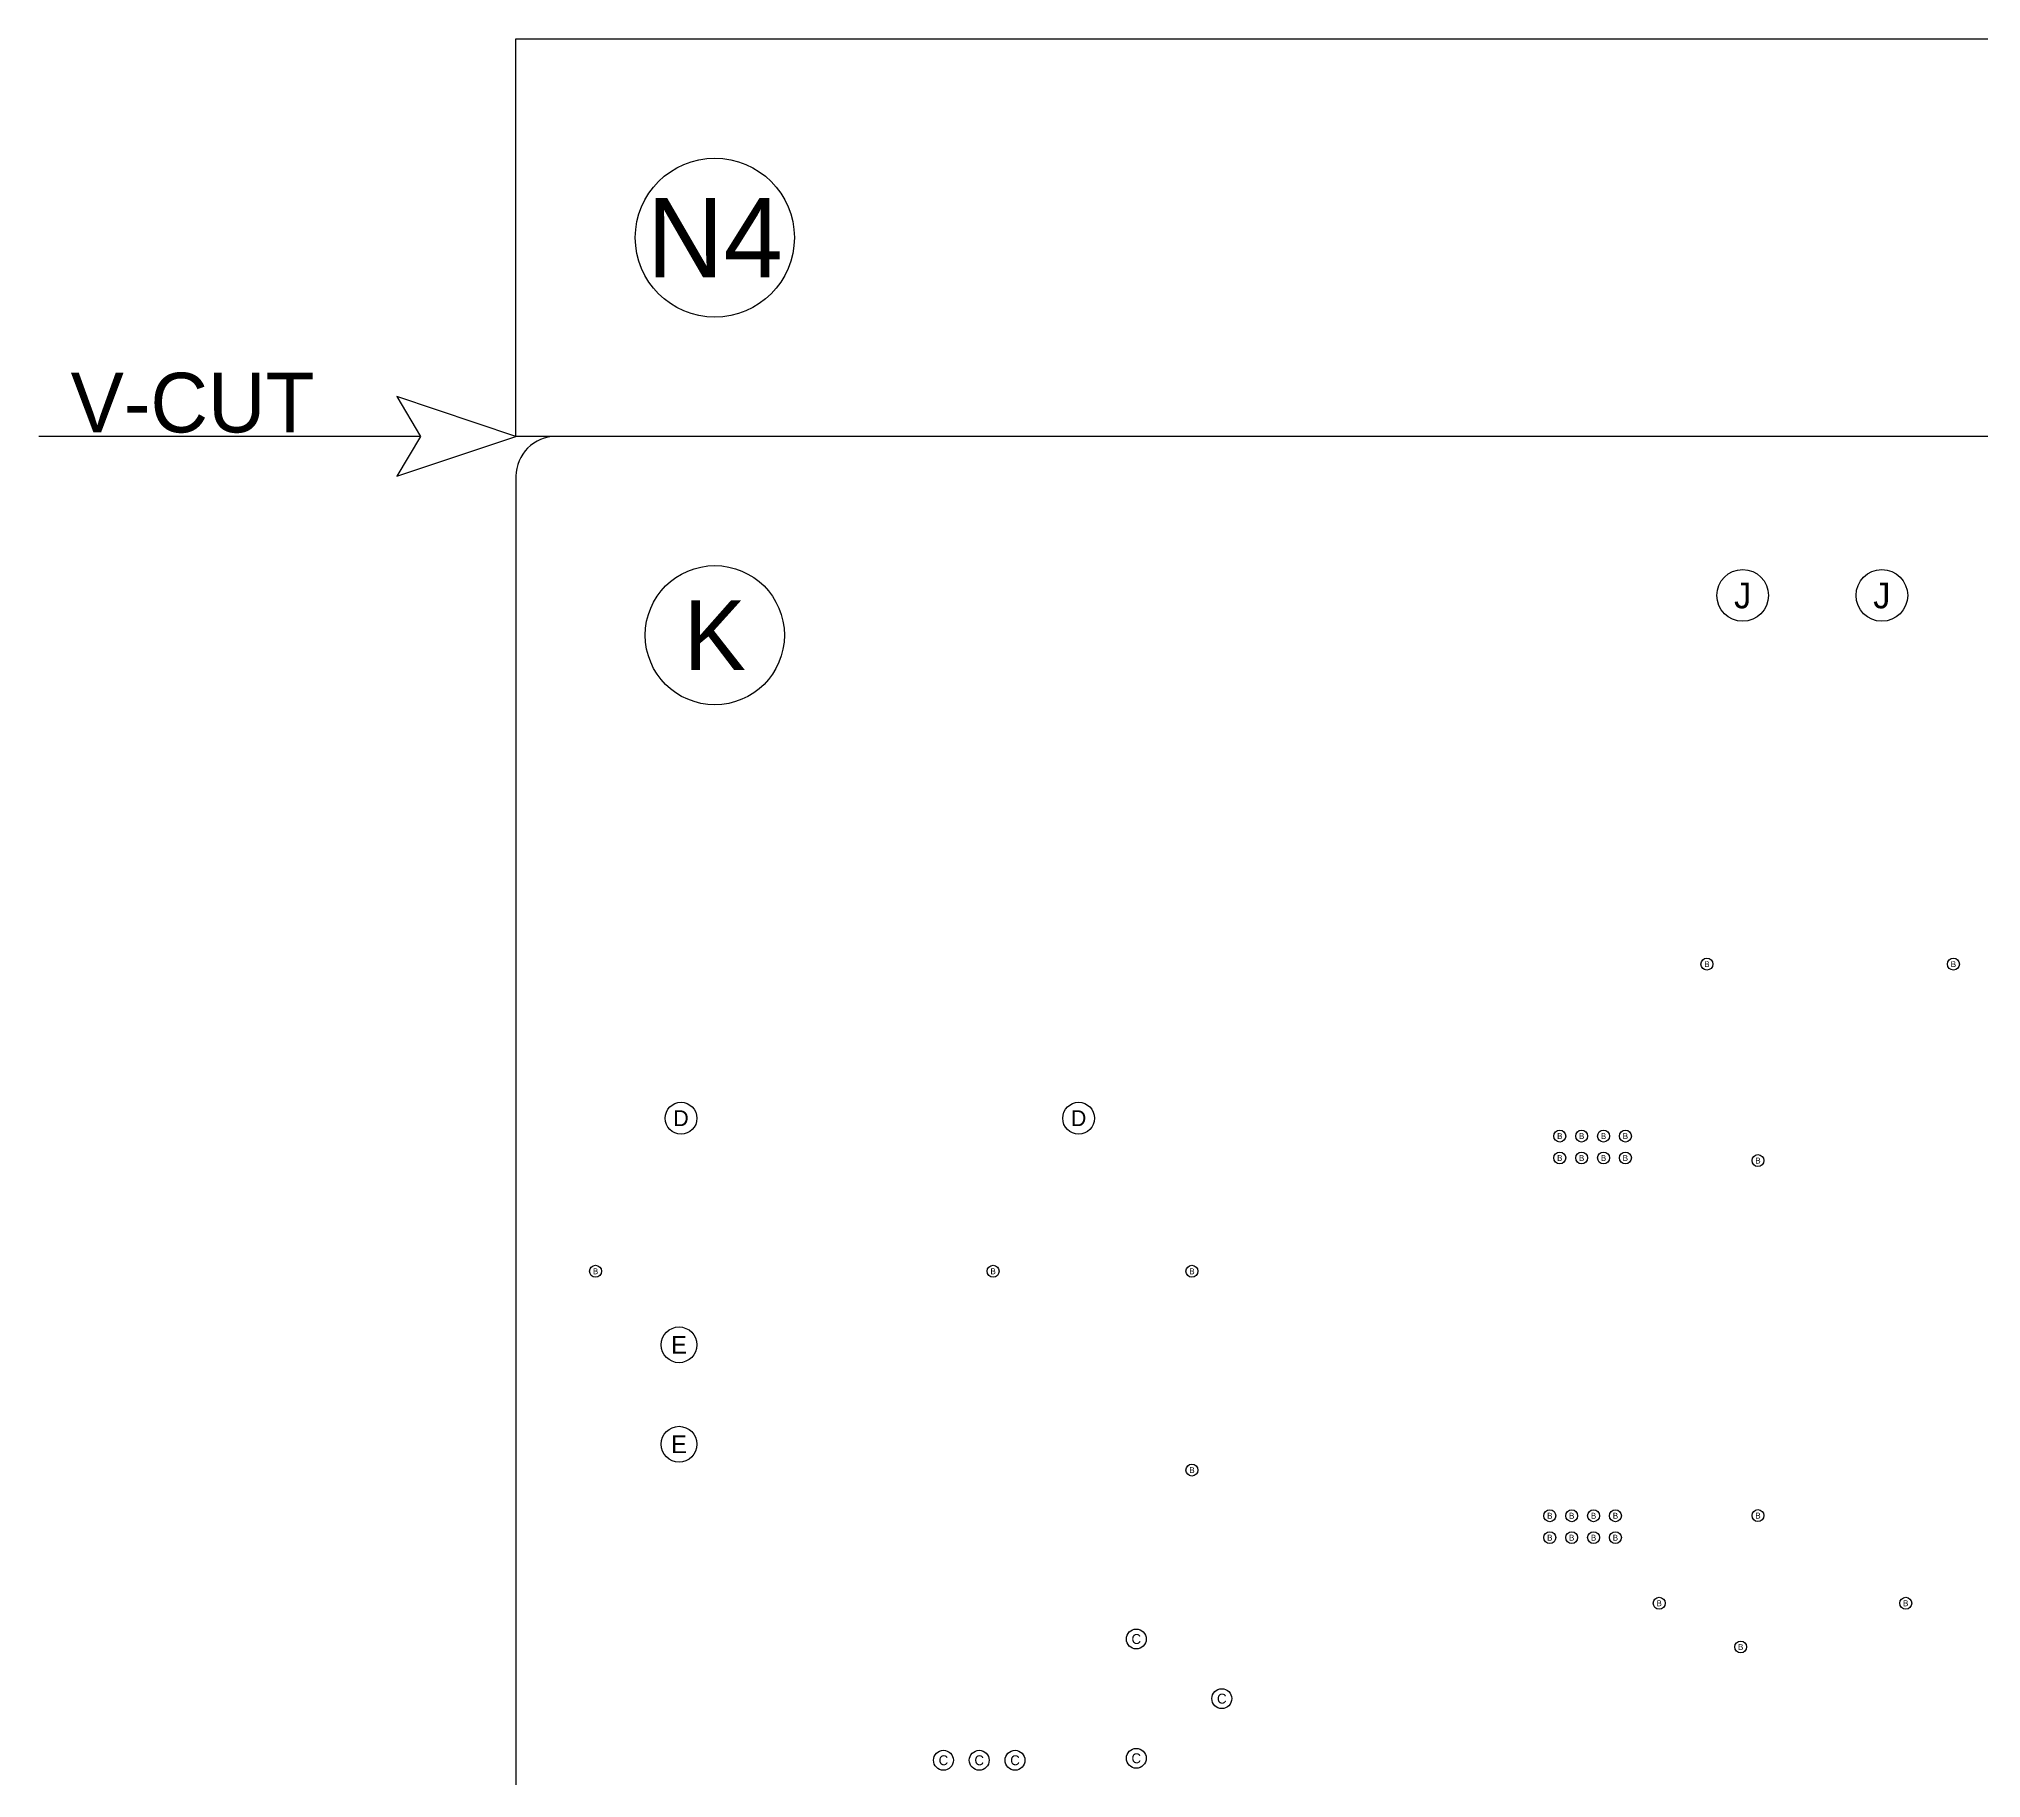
# Model space of a CAD drawing. Extents: x -12 to 315, y -10 to 160.
# Drawn here: x -12 to 36.85, y 116.25 to 160 of the extents above; entities that cross this region are included whole.
import ezdxf
from ezdxf.enums import TextEntityAlignment as Align

# ---------------------------------------------------------------- set-up
doc = ezdxf.new("R2010")
doc.units = 0
doc.layers.get('0').update_dxf_attribs({"linetype": 'CONTINUOUS'})
doc.layers.add('BG_OUTLINE', color=7, linetype='CONTINUOUS')
doc.layers.add('MA_NCLEGEND-1-6', color=231, linetype='CONTINUOUS')

# ---------------------------------------------------------------- blocks, each defined once
blk = doc.blocks.new('FIGURE_CIRCLE')
blk.add_circle((0, 0), 0.5)

msp = doc.modelspace()

# ---------------------------------------------------------------- linework, layer by layer
at = {"layer": 'BG_OUTLINE'}
for points in [[(0, 150), (0, 160), (180, 160), (180, 150), (0, 150)], [(0, 150), (-3, 151), (-2.4, 150), (-3, 149), (0, 150)], [(-2.4, 150), (-12, 150)]]:
    msp.add_lwpolyline(points, dxfattribs=at)
msp.add_lwpolyline([(180, 15), (180, 149, 0.414214), (179, 150), (1, 150, 0.414214), (0, 149), (0, 1, 0.414214), (1, 0), (179, 0, 0.414214), (180, 1), (180, 149)], format="xyb", dxfattribs=at)

# ---------------------------------------------------------------- block references
at = {"layer": 'MA_NCLEGEND-1-6'}
for p, xscale, yscale in [((5, 155), 4, 4), ((5, 145), 3.5, 3.5), ((30.85, 146), 1.3, 1.3), ((34.35, 146), 1.3, 1.3), ((29.95, 136.725), 0.3, 0.3), ((36.15, 136.725), 0.3, 0.3), ((4.15, 132.85), 0.8, 0.8), ((14.15, 132.85), 0.8, 0.8), ((26.25, 132.4), 0.3, 0.3), ((26.8, 132.4), 0.3, 0.3), ((27.35, 132.4), 0.3, 0.3), ((27.9, 132.4), 0.3, 0.3), ((26.25, 131.85), 0.3, 0.3), ((26.8, 131.85), 0.3, 0.3), ((27.35, 131.85), 0.3, 0.3), ((27.9, 131.85), 0.3, 0.3), ((31.235, 131.785), 0.3, 0.3), ((2, 129), 0.3, 0.3), ((12, 129), 0.3, 0.3), ((17, 129), 0.3, 0.3), ((4.1, 127.15), 0.9, 0.9), ((4.1, 124.65), 0.9, 0.9), ((17, 124), 0.3, 0.3), ((26, 122.85), 0.3, 0.3), ((26.55, 122.85), 0.3, 0.3), ((27.1, 122.85), 0.3, 0.3), ((27.65, 122.85), 0.3, 0.3), ((31.235, 122.855), 0.3, 0.3), ((26, 122.3), 0.3, 0.3), ((26.55, 122.3), 0.3, 0.3), ((27.1, 122.3), 0.3, 0.3), ((27.65, 122.3), 0.3, 0.3), ((28.75, 120.65), 0.3, 0.3), ((34.95, 120.65), 0.3, 0.3), ((15.6, 119.75), 0.5, 0.5), ((30.8, 119.55), 0.3, 0.3), ((17.75, 118.25), 0.5, 0.5), ((10.75, 116.7), 0.5, 0.5), ((11.65, 116.7), 0.5, 0.5), ((12.55, 116.7), 0.5, 0.5), ((15.6, 116.75), 0.5, 0.5)]:
    msp.add_blockref('FIGURE_CIRCLE', p, dxfattribs=dict(at, xscale=xscale, yscale=yscale))

# ---------------------------------------------------------------- texts
at = {"layer": 'BG_OUTLINE'}
msp.add_text('V-CUT', height=1.5, dxfattribs=at).set_placement((-11.2, 150.1))
at = {"layer": 'MA_NCLEGEND-1-6'}
for s, height, p in [('N4', 2, (5, 155)), ('J', 0.65, (30.85, 146)), ('J', 0.65, (34.35, 146)), ('K', 1.75, (5, 145)), ('B', 0.15, (29.95, 136.725)), ('B', 0.15, (36.15, 136.725)), ('D', 0.4, (4.15, 132.85)), ('D', 0.4, (14.15, 132.85)), ('B', 0.15, (26.25, 132.4)), ('B', 0.15, (26.8, 132.4)), ('B', 0.15, (27.35, 132.4)), ('B', 0.15, (27.9, 132.4)), ('B', 0.15, (26.25, 131.85)), ('B', 0.15, (26.8, 131.85)), ('B', 0.15, (27.35, 131.85)), ('B', 0.15, (27.9, 131.85)), ('B', 0.15, (31.235, 131.785)), ('B', 0.15, (2, 129)), ('B', 0.15, (12, 129)), ('B', 0.15, (17, 129)), ('E', 0.45, (4.1, 127.15)), ('E', 0.45, (4.1, 124.65)), ('B', 0.15, (17, 124)), ('B', 0.15, (26, 122.85)), ('B', 0.15, (26.55, 122.85)), ('B', 0.15, (27.1, 122.85)), ('B', 0.15, (27.65, 122.85)), ('B', 0.15, (31.235, 122.855)), ('B', 0.15, (26, 122.3)), ('B', 0.15, (26.55, 122.3)), ('B', 0.15, (27.1, 122.3)), ('B', 0.15, (27.65, 122.3)), ('B', 0.15, (28.75, 120.65)), ('B', 0.15, (34.95, 120.65)), ('C', 0.25, (15.6, 119.75)), ('B', 0.15, (30.8, 119.55)), ('C', 0.25, (17.75, 118.25)), ('C', 0.25, (10.75, 116.7)), ('C', 0.25, (11.65, 116.7)), ('C', 0.25, (12.55, 116.7)), ('C', 0.25, (15.6, 116.75))]:
    msp.add_text(s, height=height, dxfattribs=at).set_placement(p, align=Align.MIDDLE_CENTER)

doc.saveas('drawing.dxf')
